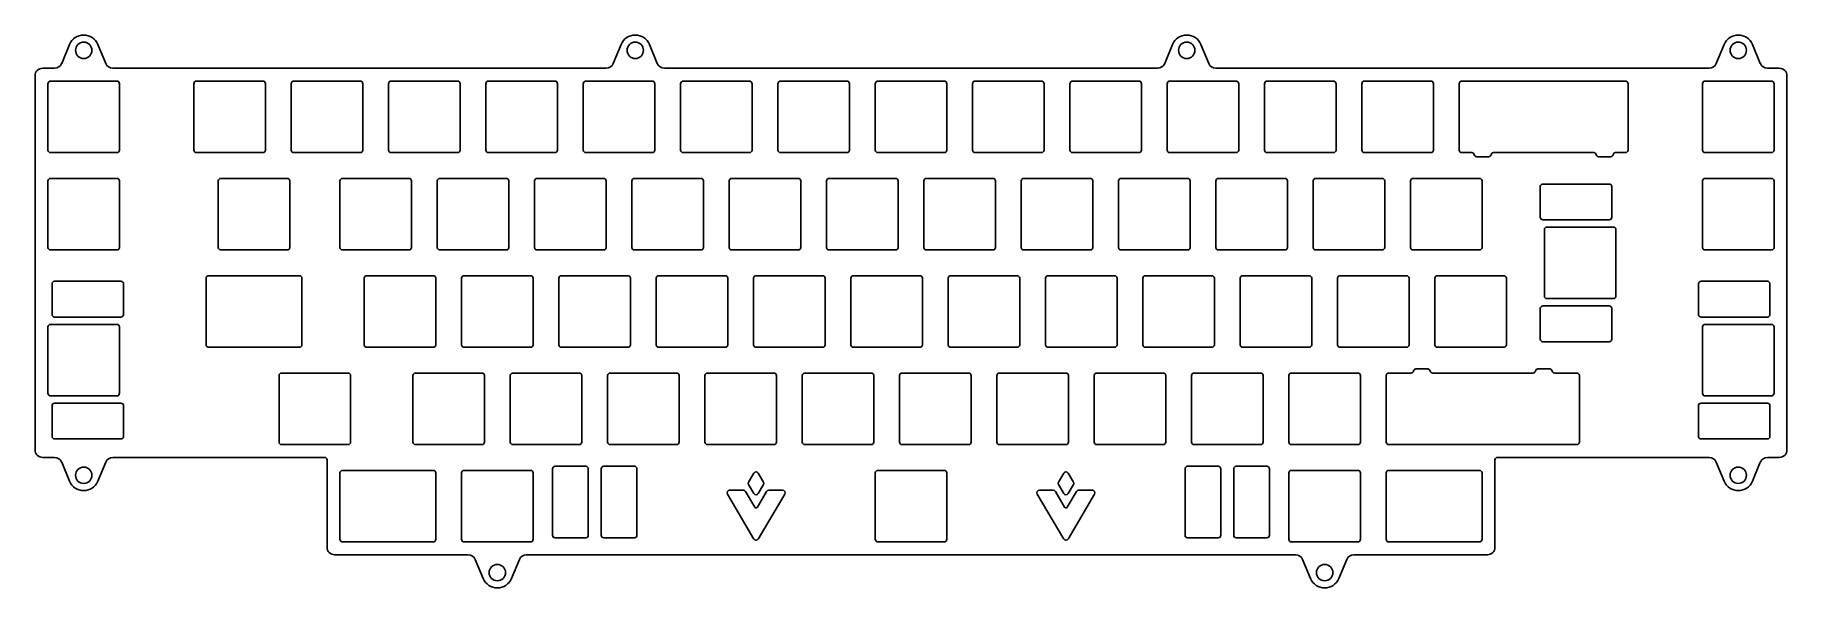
# Model space of a CAD drawing. Header units: millimetres. Extents: x -10 to 333, y -92 to 16.
import ezdxf

# ---------------------------------------------------------------- set-up
doc = ezdxf.new("R2010")
doc.units = ezdxf.units.MM

msp = doc.modelspace()

# ---------------------------------------------------------------- linework, layer by layer
at = {"color": 7, "linetype": 'Continuous', "lineweight": 25}
for p, q in [((-2.77, 14.17), (-4.31, 10.45)), ((2.77, 14.17), (4.31, 10.45)), ((105.18, 14.17), (103.64, 10.45)), ((110.72, 14.17), (112.26, 10.45)), ((213.13, 14.17), (211.59, 10.45)), ((218.67, 14.17), (220.21, 10.45)), ((321.08, 14.17), (319.54, 10.45)), ((326.62, 14.17), (328.16, 10.45)), ((-9.53, 8.03), (-9.53, -65.17)), ((-5.7, 9.53), (-8.03, 9.53)), ((6.5, 7), (-6.5, 7)), ((102.25, 9.53), (5.7, 9.53)), ((35.08, 7), (22.07, 7)), ((54.12, 7), (41.12, 7)), ((73.17, 7), (60.17, 7)), ((92.22, 7), (79.22, 7)), ((111.28, 7), (98.28, 7)), ((210.2, 9.53), (113.65, 9.53)), ((130.32, 7), (117.33, 7)), ((149.38, 7), (136.38, 7)), ((168.43, 7), (155.43, 7)), ((187.47, 7), (174.47, 7)), ((206.53, 7), (193.53, 7)), ((225.57, 7), (212.57, 7)), ((318.15, 9.53), (221.6, 9.53)), ((244.62, 7), (231.62, 7)), ((263.68, 7), (250.68, 7)), ((301.77, 7), (269.73, 7)), ((330.35, 7), (317.35, 7)), ((331.88, 9.53), (329.55, 9.53)), ((333.38, -65.17), (333.38, 8.03)), ((-7, 6.5), (-7, -6.5)), ((7, -6.5), (7, 6.5)), ((21.57, 6.5), (21.57, -6.5)), ((35.58, -6.5), (35.58, 6.5)), ((40.62, 6.5), (40.62, -6.5)), ((54.62, -6.5), (54.62, 6.5)), ((59.67, 6.5), (59.67, -6.5)), ((73.67, -6.5), (73.67, 6.5)), ((78.72, 6.5), (78.72, -6.5)), ((92.72, -6.5), (92.72, 6.5)), ((97.78, 6.5), (97.78, -6.5)), ((111.78, -6.5), (111.78, 6.5)), ((116.83, 6.5), (116.83, -6.5)), ((130.82, -6.5), (130.82, 6.5)), ((135.88, 6.5), (135.88, -6.5)), ((149.88, -6.5), (149.88, 6.5)), ((154.93, 6.5), (154.93, -6.5)), ((168.93, -6.5), (168.93, 6.5)), ((173.97, 6.5), (173.97, -6.5)), ((187.97, -6.5), (187.97, 6.5)), ((193.03, 6.5), (193.03, -6.5)), ((207.03, -6.5), (207.03, 6.5)), ((212.07, 6.5), (212.07, -6.5)), ((226.07, -6.5), (226.07, 6.5)), ((231.12, 6.5), (231.12, -6.5)), ((245.12, -6.5), (245.12, 6.5)), ((250.18, 6.5), (250.18, -6.5)), ((264.18, -6.5), (264.18, 6.5)), ((269.23, 6.5), (269.23, -6.5)), ((302.27, -6.5), (302.27, 6.5)), ((316.85, 6.5), (316.85, -6.5)), ((330.85, -6.5), (330.85, 6.5)), ((-6.5, -7), (6.5, -7)), ((22.07, -7), (35.08, -7)), ((41.12, -7), (54.12, -7)), ((60.17, -7), (73.17, -7)), ((79.22, -7), (92.22, -7)), ((98.28, -7), (111.28, -7)), ((117.33, -7), (130.32, -7)), ((136.38, -7), (149.38, -7)), ((155.43, -7), (168.43, -7)), ((174.47, -7), (187.47, -7)), ((193.53, -7), (206.53, -7)), ((212.57, -7), (225.57, -7)), ((231.62, -7), (244.62, -7)), ((250.68, -7), (263.68, -7)), ((269.73, -7), (271.68, -7)), ((272.66, -7.8), (274.96, -7.8)), ((275.94, -7), (295.56, -7)), ((296.54, -7.8), (298.84, -7.8)), ((299.82, -7), (301.77, -7)), ((317.35, -7), (330.35, -7)), ((-7, -12.55), (-7, -25.55)), ((6.5, -12.05), (-6.5, -12.05)), ((7, -25.55), (7, -12.55)), ((26.34, -12.55), (26.34, -25.55)), ((39.84, -12.05), (26.84, -12.05)), ((40.34, -25.55), (40.34, -12.55)), ((50.15, -12.55), (50.15, -25.55)), ((63.65, -12.05), (50.65, -12.05)), ((64.15, -25.55), (64.15, -12.55)), ((69.2, -12.55), (69.2, -25.55)), ((82.7, -12.05), (69.7, -12.05)), ((83.2, -25.55), (83.2, -12.55)), ((88.25, -12.55), (88.25, -25.55)), ((101.75, -12.05), (88.75, -12.05)), ((102.25, -25.55), (102.25, -12.55)), ((107.3, -12.55), (107.3, -25.55)), ((120.8, -12.05), (107.8, -12.05)), ((121.3, -25.55), (121.3, -12.55)), ((126.35, -12.55), (126.35, -25.55)), ((139.85, -12.05), (126.85, -12.05)), ((140.35, -25.55), (140.35, -12.55)), ((145.4, -12.55), (145.4, -25.55)), ((158.9, -12.05), (145.9, -12.05)), ((159.4, -25.55), (159.4, -12.55)), ((164.45, -12.55), (164.45, -25.55)), ((177.95, -12.05), (164.95, -12.05)), ((178.45, -25.55), (178.45, -12.55)), ((183.5, -12.55), (183.5, -25.55)), ((197, -12.05), (184, -12.05)), ((197.5, -25.55), (197.5, -12.55)), ((202.55, -12.55), (202.55, -25.55)), ((216.05, -12.05), (203.05, -12.05)), ((216.55, -25.55), (216.55, -12.55)), ((221.6, -12.55), (221.6, -25.55)), ((235.1, -12.05), (222.1, -12.05)), ((235.6, -25.55), (235.6, -12.55)), ((240.65, -12.55), (240.65, -25.55)), ((254.15, -12.05), (241.15, -12.05)), ((254.65, -25.55), (254.65, -12.55)), ((259.7, -12.55), (259.7, -25.55)), ((273.2, -12.05), (260.2, -12.05)), ((273.7, -25.55), (273.7, -12.55)), ((285.09, -13.64), (285.09, -19.64)), ((298.59, -13.14), (285.59, -13.14)), ((299.09, -19.64), (299.09, -13.64)), ((316.85, -12.55), (316.85, -25.55)), ((330.35, -12.05), (317.35, -12.05)), ((330.85, -25.55), (330.85, -12.55)), ((285.59, -20.14), (298.59, -20.14)), ((285.89, -22.07), (285.89, -35.08)), ((299.39, -21.57), (286.39, -21.57)), ((299.89, -35.08), (299.89, -22.07)), ((-6.5, -26.05), (6.5, -26.05)), ((26.84, -26.05), (39.84, -26.05)), ((50.65, -26.05), (63.65, -26.05)), ((69.7, -26.05), (82.7, -26.05)), ((88.75, -26.05), (101.75, -26.05)), ((107.8, -26.05), (120.8, -26.05)), ((126.85, -26.05), (139.85, -26.05)), ((145.9, -26.05), (158.9, -26.05)), ((164.95, -26.05), (177.95, -26.05)), ((184, -26.05), (197, -26.05)), ((203.05, -26.05), (216.05, -26.05)), ((222.1, -26.05), (235.1, -26.05)), ((241.15, -26.05), (254.15, -26.05)), ((260.2, -26.05), (273.2, -26.05)), ((317.35, -26.05), (330.35, -26.05)), ((-6.2, -32.69), (-6.2, -38.69)), ((7.3, -32.19), (-5.7, -32.19)), ((7.8, -38.69), (7.8, -32.69)), ((23.96, -31.6), (23.96, -44.6)), ((42.22, -31.1), (24.46, -31.1)), ((42.72, -44.6), (42.72, -31.6)), ((54.91, -31.6), (54.91, -44.6)), ((68.41, -31.1), (55.41, -31.1)), ((68.91, -44.6), (68.91, -31.6)), ((73.96, -31.6), (73.96, -44.6)), ((87.46, -31.1), (74.46, -31.1)), ((87.96, -44.6), (87.96, -31.6)), ((93.01, -31.6), (93.01, -44.6)), ((106.51, -31.1), (93.51, -31.1)), ((107.01, -44.6), (107.01, -31.6)), ((112.06, -31.6), (112.06, -44.6)), ((125.56, -31.1), (112.56, -31.1)), ((126.06, -44.6), (126.06, -31.6)), ((131.11, -31.6), (131.11, -44.6)), ((144.61, -31.1), (131.61, -31.1)), ((145.11, -44.6), (145.11, -31.6)), ((150.16, -31.6), (150.16, -44.6)), ((163.66, -31.1), (150.66, -31.1)), ((164.16, -44.6), (164.16, -31.6)), ((169.21, -31.6), (169.21, -44.6)), ((182.71, -31.1), (169.71, -31.1)), ((183.21, -44.6), (183.21, -31.6)), ((188.26, -31.6), (188.26, -44.6)), ((201.76, -31.1), (188.76, -31.1)), ((202.26, -44.6), (202.26, -31.6)), ((207.31, -31.6), (207.31, -44.6)), ((220.81, -31.1), (207.81, -31.1)), ((221.31, -44.6), (221.31, -31.6)), ((226.36, -31.6), (226.36, -44.6)), ((239.86, -31.1), (226.86, -31.1)), ((240.36, -44.6), (240.36, -31.6)), ((245.41, -31.6), (245.41, -44.6)), ((258.91, -31.1), (245.91, -31.1)), ((259.41, -44.6), (259.41, -31.6)), ((264.46, -31.6), (264.46, -44.6)), ((277.96, -31.1), (264.96, -31.1)), ((278.46, -44.6), (278.46, -31.6)), ((316.05, -32.69), (316.05, -38.69)), ((329.55, -32.19), (316.55, -32.19)), ((330.05, -38.69), (330.05, -32.69)), ((285.09, -37.51), (285.09, -43.51)), ((298.59, -37.01), (285.59, -37.01)), ((286.39, -35.58), (299.39, -35.58)), ((299.09, -43.51), (299.09, -37.51)), ((-7, -41.12), (-7, -54.12)), ((6.5, -40.62), (-6.5, -40.62)), ((-5.7, -39.19), (7.3, -39.19)), ((7, -54.12), (7, -41.12)), ((316.55, -39.19), (329.55, -39.19)), ((316.85, -41.12), (316.85, -54.12)), ((330.35, -40.62), (317.35, -40.62)), ((330.85, -54.12), (330.85, -41.12)), ((285.59, -44.01), (298.59, -44.01)), ((24.46, -45.1), (42.22, -45.1)), ((55.41, -45.1), (68.41, -45.1)), ((74.46, -45.1), (87.46, -45.1)), ((93.51, -45.1), (106.51, -45.1)), ((112.56, -45.1), (125.56, -45.1)), ((131.61, -45.1), (144.61, -45.1)), ((150.66, -45.1), (163.66, -45.1)), ((169.71, -45.1), (182.71, -45.1)), ((188.76, -45.1), (201.76, -45.1)), ((207.81, -45.1), (220.81, -45.1)), ((226.86, -45.1), (239.86, -45.1)), ((245.91, -45.1), (258.91, -45.1)), ((264.96, -45.1), (277.96, -45.1)), ((38.24, -50.65), (38.24, -63.65)), ((51.74, -50.15), (38.74, -50.15)), ((52.24, -63.65), (52.24, -50.65)), ((64.44, -50.65), (64.44, -63.65)), ((77.94, -50.15), (64.94, -50.15)), ((78.44, -63.65), (78.44, -50.65)), ((83.49, -50.65), (83.49, -63.65)), ((96.99, -50.15), (83.99, -50.15)), ((97.49, -63.65), (97.49, -50.65)), ((102.54, -50.65), (102.54, -63.65)), ((116.04, -50.15), (103.04, -50.15)), ((116.54, -63.65), (116.54, -50.65)), ((121.59, -50.65), (121.59, -63.65)), ((135.09, -50.15), (122.09, -50.15)), ((135.59, -63.65), (135.59, -50.65)), ((140.64, -50.65), (140.64, -63.65)), ((154.14, -50.15), (141.14, -50.15)), ((154.64, -63.65), (154.64, -50.65)), ((159.69, -50.65), (159.69, -63.65)), ((173.19, -50.15), (160.19, -50.15)), ((173.69, -63.65), (173.69, -50.65)), ((178.74, -50.65), (178.74, -63.65)), ((192.24, -50.15), (179.24, -50.15)), ((192.74, -63.65), (192.74, -50.65)), ((197.79, -50.65), (197.79, -63.65)), ((211.29, -50.15), (198.29, -50.15)), ((211.79, -63.65), (211.79, -50.65)), ((216.84, -50.65), (216.84, -63.65)), ((230.34, -50.15), (217.34, -50.15)), ((230.84, -63.65), (230.84, -50.65)), ((235.89, -50.65), (235.89, -63.65)), ((249.39, -50.15), (236.39, -50.15)), ((249.89, -63.65), (249.89, -50.65)), ((254.94, -50.65), (254.94, -63.65)), ((259.78, -50.15), (255.44, -50.15)), ((263.06, -49.35), (260.76, -49.35)), ((283.65, -50.15), (264.04, -50.15)), ((286.93, -49.35), (284.63, -49.35)), ((292.25, -50.15), (287.91, -50.15)), ((292.75, -63.65), (292.75, -50.65)), ((-6.5, -54.62), (6.5, -54.62)), ((317.35, -54.62), (330.35, -54.62)), ((-6.2, -56.56), (-6.2, -62.56)), ((7.3, -56.06), (-5.7, -56.06)), ((7.8, -62.56), (7.8, -56.56)), ((316.05, -56.56), (316.05, -62.56)), ((329.55, -56.06), (316.55, -56.06)), ((330.05, -62.56), (330.05, -56.56)), ((-5.7, -63.06), (7.3, -63.06)), ((38.74, -64.15), (51.74, -64.15)), ((64.94, -64.15), (77.94, -64.15)), ((83.99, -64.15), (96.99, -64.15)), ((103.04, -64.15), (116.04, -64.15)), ((122.09, -64.15), (135.09, -64.15)), ((141.14, -64.15), (154.14, -64.15)), ((160.19, -64.15), (173.19, -64.15)), ((179.24, -64.15), (192.24, -64.15)), ((198.29, -64.15), (211.29, -64.15)), ((217.34, -64.15), (230.34, -64.15)), ((236.39, -64.15), (249.39, -64.15)), ((255.44, -64.15), (292.25, -64.15)), ((316.55, -63.06), (329.55, -63.06)), ((-5.7, -66.67), (-8.03, -66.67)), ((-2.77, -71.32), (-4.31, -67.6)), ((2.77, -71.32), (4.31, -67.6)), ((47.12, -66.67), (5.7, -66.67)), ((47.62, -84.22), (47.62, -67.17)), ((98.25, -68.4), (92.25, -68.4)), ((107.78, -68.4), (101.78, -68.4)), ((222.07, -68.4), (216.07, -68.4)), ((231.6, -68.4), (225.6, -68.4)), ((276.23, -67.17), (276.23, -84.22)), ((318.15, -66.67), (276.73, -66.67)), ((321.08, -71.32), (319.54, -67.6)), ((326.62, -71.32), (328.16, -67.6)), ((331.88, -66.67), (329.55, -66.67)), ((50.15, -69.7), (50.15, -82.7)), ((68.41, -69.2), (50.65, -69.2)), ((68.91, -82.7), (68.91, -69.7)), ((73.96, -69.7), (73.96, -82.7)), ((87.46, -69.2), (74.46, -69.2)), ((87.96, -82.7), (87.96, -69.7)), ((91.75, -68.9), (91.75, -81.9)), ((98.75, -81.9), (98.75, -68.9)), ((101.28, -68.9), (101.28, -81.9)), ((108.28, -81.9), (108.28, -68.9)), ((131.17, -69.76), (130.15, -71.5)), ((130.15, -72), (131.17, -73.74)), ((133.05, -71.5), (132.03, -69.76)), ((132.03, -73.74), (133.05, -72)), ((154.93, -69.7), (154.93, -82.7)), ((168.43, -69.2), (155.43, -69.2)), ((168.93, -82.7), (168.93, -69.7)), ((191.82, -69.76), (190.8, -71.5)), ((190.8, -72), (191.82, -73.74)), ((193.7, -71.5), (192.68, -69.76)), ((192.68, -73.74), (193.7, -72)), ((215.57, -68.9), (215.57, -81.9)), ((222.57, -81.9), (222.57, -68.9)), ((225.1, -68.9), (225.1, -81.9)), ((232.1, -81.9), (232.1, -68.9)), ((235.89, -69.7), (235.89, -82.7)), ((249.39, -69.2), (236.39, -69.2)), ((249.89, -82.7), (249.89, -69.7)), ((254.94, -69.7), (254.94, -82.7)), ((273.2, -69.2), (255.44, -69.2)), ((273.7, -82.7), (273.7, -69.7)), ((125.99, -73.85), (131.17, -82.64)), ((129.11, -73.1), (126.43, -73.1)), ((131.34, -76.4), (129.54, -73.35)), ((133.66, -73.35), (131.86, -76.4)), ((132.03, -82.64), (137.21, -73.85)), ((136.77, -73.1), (134.09, -73.1)), ((186.64, -73.85), (191.82, -82.64)), ((189.76, -73.1), (187.08, -73.1)), ((191.99, -76.4), (190.19, -73.35)), ((194.31, -73.35), (192.51, -76.4)), ((192.68, -82.64), (197.86, -73.85)), ((197.42, -73.1), (194.74, -73.1)), ((49.12, -85.72), (75.26, -85.72)), ((50.65, -83.2), (68.41, -83.2)), ((74.46, -83.2), (87.46, -83.2)), ((86.66, -85.72), (237.19, -85.72)), ((92.25, -82.4), (98.25, -82.4)), ((101.78, -82.4), (107.78, -82.4)), ((155.43, -83.2), (168.43, -83.2)), ((216.07, -82.4), (222.07, -82.4)), ((225.6, -82.4), (231.6, -82.4)), ((236.39, -83.2), (249.39, -83.2)), ((248.59, -85.72), (274.73, -85.72)), ((255.44, -83.2), (273.2, -83.2)), ((78.19, -90.37), (76.65, -86.65)), ((83.73, -90.37), (85.28, -86.65)), ((240.12, -90.37), (238.57, -86.65)), ((245.66, -90.37), (247.2, -86.65))]:
    msp.add_line(p, q, dxfattribs=at)
for centre in [(0, 13.03), (107.95, 13.03), (215.9, 13.03), (323.85, 13.03), (0, -70.17), (323.85, -70.17), (80.96, -89.22), (242.89, -89.22)]:
    msp.add_circle(centre, 1.6, dxfattribs=at)
for centre, radius, start, end in [((0, 13.03), 3, 22.5, 157.5), ((107.95, 13.03), 3, 22.5, 157.5), ((215.9, 13.03), 3, 22.5, 157.5), ((323.85, 13.03), 3, 22.5, 157.5), ((-5.7, 11.03), 1.5, 270, 337.5), ((5.7, 11.03), 1.5, 202.5, 270), ((102.25, 11.03), 1.5, 270, 337.5), ((113.65, 11.03), 1.5, 202.5, 270), ((210.2, 11.03), 1.5, 270, 337.5), ((221.6, 11.03), 1.5, 202.5, 270), ((318.15, 11.03), 1.5, 270, 337.5), ((329.55, 11.03), 1.5, 202.5, 270), ((-8.03, 8.03), 1.5, 90, 180), ((-6.5, 6.5), 0.5, 90, 180), ((6.5, 6.5), 0.5, 0, 90), ((22.07, 6.5), 0.5, 90, 180), ((35.08, 6.5), 0.5, 360, 90), ((41.12, 6.5), 0.5, 90, 180), ((54.12, 6.5), 0.5, 0, 90), ((60.17, 6.5), 0.5, 90, 180), ((73.17, 6.5), 0.5, 0, 90), ((79.22, 6.5), 0.5, 90, 180), ((92.22, 6.5), 0.5, 0, 90), ((98.28, 6.5), 0.5, 90, 180), ((111.28, 6.5), 0.5, 0, 90), ((117.33, 6.5), 0.5, 90, 180), ((130.32, 6.5), 0.5, 360, 90), ((136.38, 6.5), 0.5, 90, 180), ((149.38, 6.5), 0.5, 360, 90), ((155.43, 6.5), 0.5, 90, 180), ((168.43, 6.5), 0.5, 360, 90), ((174.47, 6.5), 0.5, 90, 180), ((187.47, 6.5), 0.5, 360, 90), ((193.53, 6.5), 0.5, 90, 180), ((206.53, 6.5), 0.5, 360, 90), ((212.57, 6.5), 0.5, 90, 180), ((225.57, 6.5), 0.5, 360, 90), ((231.62, 6.5), 0.5, 90, 180), ((244.62, 6.5), 0.5, 360, 90), ((250.68, 6.5), 0.5, 90, 180), ((263.68, 6.5), 0.5, 0, 90), ((269.73, 6.5), 0.5, 90, 180), ((301.77, 6.5), 0.5, 0, 90), ((317.35, 6.5), 0.5, 90, 180), ((330.35, 6.5), 0.5, 0, 90), ((331.88, 8.03), 1.5, 0, 90), ((-6.5, -6.5), 0.5, 180, 270), ((6.5, -6.5), 0.5, 270, 360), ((22.07, -6.5), 0.5, 180, 270), ((35.08, -6.5), 0.5, 270, 0), ((41.12, -6.5), 0.5, 180, 270), ((54.12, -6.5), 0.5, 270, 0), ((60.17, -6.5), 0.5, 180, 270), ((73.17, -6.5), 0.5, 270, 0), ((79.22, -6.5), 0.5, 180, 270), ((92.22, -6.5), 0.5, 270, 0), ((98.28, -6.5), 0.5, 180, 270), ((111.28, -6.5), 0.5, 270, 360), ((117.33, -6.5), 0.5, 180, 270), ((130.32, -6.5), 0.5, 270, 0), ((136.38, -6.5), 0.5, 180, 270), ((149.38, -6.5), 0.5, 270, 0), ((155.43, -6.5), 0.5, 180, 270), ((168.43, -6.5), 0.5, 270, 0), ((174.47, -6.5), 0.5, 180, 270), ((187.47, -6.5), 0.5, 270, 0), ((193.53, -6.5), 0.5, 180, 270), ((206.53, -6.5), 0.5, 270, 0), ((212.57, -6.5), 0.5, 180, 270), ((225.57, -6.5), 0.5, 270, 0), ((231.62, -6.5), 0.5, 180, 270), ((244.62, -6.5), 0.5, 270, 0), ((250.68, -6.5), 0.5, 180, 270), ((263.68, -6.5), 0.5, 270, 360), ((269.73, -6.5), 0.5, 180, 270), ((301.77, -6.5), 0.5, 270, 360), ((317.35, -6.5), 0.5, 180, 270), ((330.35, -6.5), 0.5, 270, 0), ((271.68, -7.5), 0.5, 11.537, 90), ((272.66, -7.3), 0.5, 191.537, 270), ((274.96, -7.3), 0.5, 270, 348.463), ((275.94, -7.5), 0.5, 90, 168.463), ((295.56, -7.5), 0.5, 11.537, 90), ((296.54, -7.3), 0.5, 191.537, 270), ((298.84, -7.3), 0.5, 270, 348.463), ((299.82, -7.5), 0.5, 90, 168.463), ((-6.5, -12.55), 0.5, 90, 180), ((6.5, -12.55), 0.5, 0, 90), ((26.84, -12.55), 0.5, 90, 180), ((39.84, -12.55), 0.5, 360, 90), ((50.65, -12.55), 0.5, 90, 180), ((63.65, -12.55), 0.5, 0, 90), ((69.7, -12.55), 0.5, 90, 180), ((82.7, -12.55), 0.5, 0, 90), ((88.75, -12.55), 0.5, 90, 180), ((101.75, -12.55), 0.5, 0, 90), ((107.8, -12.55), 0.5, 90, 180), ((120.8, -12.55), 0.5, 0, 90), ((126.85, -12.55), 0.5, 90, 180), ((139.85, -12.55), 0.5, 360, 90), ((145.9, -12.55), 0.5, 90, 180), ((158.9, -12.55), 0.5, 360, 90), ((164.95, -12.55), 0.5, 90, 180), ((177.95, -12.55), 0.5, 360, 90), ((184, -12.55), 0.5, 90, 180), ((197, -12.55), 0.5, 360, 90), ((203.05, -12.55), 0.5, 90, 180), ((216.05, -12.55), 0.5, 360, 90), ((222.1, -12.55), 0.5, 90, 180), ((235.1, -12.55), 0.5, 360, 90), ((241.15, -12.55), 0.5, 90, 180), ((254.15, -12.55), 0.5, 360, 90), ((260.2, -12.55), 0.5, 90, 180), ((273.2, -12.55), 0.5, 0, 90), ((285.59, -13.64), 0.5, 90, 180), ((298.59, -13.64), 0.5, 0, 90), ((317.35, -12.55), 0.5, 90, 180), ((330.35, -12.55), 0.5, 0, 90), ((285.59, -19.64), 0.5, 180, 270), ((298.59, -19.64), 0.5, 270, 360), ((286.39, -22.07), 0.5, 90, 180), ((299.39, -22.07), 0.5, 0, 90), ((-6.5, -25.55), 0.5, 180, 270), ((6.5, -25.55), 0.5, 270, 0), ((26.84, -25.55), 0.5, 180, 270), ((39.84, -25.55), 0.5, 270, 0), ((50.65, -25.55), 0.5, 180, 270), ((63.65, -25.55), 0.5, 270, 360), ((69.7, -25.55), 0.5, 180, 270), ((82.7, -25.55), 0.5, 270, 360), ((88.75, -25.55), 0.5, 180, 270), ((101.75, -25.55), 0.5, 270, 360), ((107.8, -25.55), 0.5, 180, 270), ((120.8, -25.55), 0.5, 270, 360), ((126.85, -25.55), 0.5, 180, 270), ((139.85, -25.55), 0.5, 270, 0), ((145.9, -25.55), 0.5, 180, 270), ((158.9, -25.55), 0.5, 270, 0), ((164.95, -25.55), 0.5, 180, 270), ((177.95, -25.55), 0.5, 270, 0), ((184, -25.55), 0.5, 180, 270), ((197, -25.55), 0.5, 270, 0), ((203.05, -25.55), 0.5, 180, 270), ((216.05, -25.55), 0.5, 270, 0), ((222.1, -25.55), 0.5, 180, 270), ((235.1, -25.55), 0.5, 270, 0), ((241.15, -25.55), 0.5, 180, 270), ((254.15, -25.55), 0.5, 270, 0), ((260.2, -25.55), 0.5, 180, 270), ((273.2, -25.55), 0.5, 270, 0), ((317.35, -25.55), 0.5, 180, 270), ((330.35, -25.55), 0.5, 270, 0), ((-5.7, -32.69), 0.5, 90, 180), ((7.3, -32.69), 0.5, 360, 90), ((24.46, -31.6), 0.5, 90, 180), ((42.22, -31.6), 0.5, 0, 90), ((55.41, -31.6), 0.5, 90, 180), ((68.41, -31.6), 0.5, 0, 90), ((74.46, -31.6), 0.5, 90, 180), ((87.46, -31.6), 0.5, 0, 90), ((93.51, -31.6), 0.5, 90, 180), ((106.51, -31.6), 0.5, 0, 90), ((112.56, -31.6), 0.5, 90, 180), ((125.56, -31.6), 0.5, 0, 90), ((131.61, -31.6), 0.5, 90, 180), ((144.61, -31.6), 0.5, 360, 90), ((150.66, -31.6), 0.5, 90, 180), ((163.66, -31.6), 0.5, 360, 90), ((169.71, -31.6), 0.5, 90, 180), ((182.71, -31.6), 0.5, 360, 90), ((188.76, -31.6), 0.5, 90, 180), ((201.76, -31.6), 0.5, 0, 90), ((207.81, -31.6), 0.5, 90, 180), ((220.81, -31.6), 0.5, 0, 90), ((226.86, -31.6), 0.5, 90, 180), ((239.86, -31.6), 0.5, 0, 90), ((245.91, -31.6), 0.5, 90, 180), ((258.91, -31.6), 0.5, 0, 90), ((264.96, -31.6), 0.5, 90, 180), ((277.96, -31.6), 0.5, 0, 90), ((316.55, -32.69), 0.5, 90, 180), ((329.55, -32.69), 0.5, 0, 90), ((285.59, -37.51), 0.5, 90, 180), ((286.39, -35.08), 0.5, 180, 270), ((298.59, -37.51), 0.5, 0, 90), ((299.39, -35.08), 0.5, 270, 360), ((-6.5, -41.12), 0.5, 90, 180), ((-5.7, -38.69), 0.5, 180, 270), ((6.5, -41.12), 0.5, 0, 90), ((7.3, -38.69), 0.5, 270, 0), ((316.55, -38.69), 0.5, 180, 270), ((317.35, -41.12), 0.5, 90, 180), ((329.55, -38.69), 0.5, 270, 0), ((330.35, -41.12), 0.5, 0, 90), ((285.59, -43.51), 0.5, 180, 270), ((298.59, -43.51), 0.5, 270, 0), ((24.46, -44.6), 0.5, 180, 270), ((42.22, -44.6), 0.5, 270, 0), ((55.41, -44.6), 0.5, 180, 270), ((68.41, -44.6), 0.5, 270, 0), ((74.46, -44.6), 0.5, 180, 270), ((87.46, -44.6), 0.5, 270, 0), ((93.51, -44.6), 0.5, 180, 270), ((106.51, -44.6), 0.5, 270, 0), ((112.56, -44.6), 0.5, 180, 270), ((125.56, -44.6), 0.5, 270, 0), ((131.61, -44.6), 0.5, 180, 270), ((144.61, -44.6), 0.5, 270, 0), ((150.66, -44.6), 0.5, 180, 270), ((163.66, -44.6), 0.5, 270, 0), ((169.71, -44.6), 0.5, 180, 270), ((182.71, -44.6), 0.5, 270, 0), ((188.76, -44.6), 0.5, 180, 270), ((201.76, -44.6), 0.5, 270, 360), ((207.81, -44.6), 0.5, 180, 270), ((220.81, -44.6), 0.5, 270, 360), ((226.86, -44.6), 0.5, 180, 270), ((239.86, -44.6), 0.5, 270, 360), ((245.91, -44.6), 0.5, 180, 270), ((258.91, -44.6), 0.5, 270, 0), ((264.96, -44.6), 0.5, 180, 270), ((277.96, -44.6), 0.5, 270, 0), ((38.74, -50.65), 0.5, 90, 180), ((51.74, -50.65), 0.5, 0, 90), ((64.94, -50.65), 0.5, 90, 180), ((77.94, -50.65), 0.5, 0, 90), ((83.99, -50.65), 0.5, 90, 180), ((96.99, -50.65), 0.5, 0, 90), ((103.04, -50.65), 0.5, 90, 180), ((116.04, -50.65), 0.5, 0, 90), ((122.09, -50.65), 0.5, 90, 180), ((135.09, -50.65), 0.5, 360, 90), ((141.14, -50.65), 0.5, 90, 180), ((154.14, -50.65), 0.5, 360, 90), ((160.19, -50.65), 0.5, 90, 180), ((173.19, -50.65), 0.5, 360, 90), ((179.24, -50.65), 0.5, 90, 180), ((192.24, -50.65), 0.5, 360, 90), ((198.29, -50.65), 0.5, 90, 180), ((211.29, -50.65), 0.5, 360, 90), ((217.34, -50.65), 0.5, 90, 180), ((230.34, -50.65), 0.5, 360, 90), ((236.39, -50.65), 0.5, 90, 180), ((249.39, -50.65), 0.5, 360, 90), ((255.44, -50.65), 0.5, 90, 180), ((259.78, -49.65), 0.5, 270, 348.463), ((260.76, -49.85), 0.5, 90, 168.463), ((263.06, -49.85), 0.5, 11.537, 90), ((264.04, -49.65), 0.5, 191.537, 270), ((283.65, -49.65), 0.5, 270, 348.463), ((284.63, -49.85), 0.5, 90, 168.463), ((286.93, -49.85), 0.5, 11.537, 90), ((287.91, -49.65), 0.5, 191.537, 270), ((292.25, -50.65), 0.5, 0, 90), ((-6.5, -54.12), 0.5, 180, 270), ((6.5, -54.12), 0.5, 270, 0), ((317.35, -54.12), 0.5, 180, 270), ((330.35, -54.12), 0.5, 270, 0), ((-5.7, -56.56), 0.5, 90, 180), ((7.3, -56.56), 0.5, 0, 90), ((316.55, -56.56), 0.5, 90, 180), ((329.55, -56.56), 0.5, 0, 90), ((-5.7, -62.56), 0.5, 180, 270), ((7.3, -62.56), 0.5, 270, 360), ((38.74, -63.65), 0.5, 180, 270), ((51.74, -63.65), 0.5, 270, 0), ((64.94, -63.65), 0.5, 180, 270), ((77.94, -63.65), 0.5, 270, 360), ((83.99, -63.65), 0.5, 180, 270), ((96.99, -63.65), 0.5, 270, 360), ((103.04, -63.65), 0.5, 180, 270), ((116.04, -63.65), 0.5, 270, 360), ((122.09, -63.65), 0.5, 180, 270), ((135.09, -63.65), 0.5, 270, 0), ((141.14, -63.65), 0.5, 180, 270), ((154.14, -63.65), 0.5, 270, 0), ((160.19, -63.65), 0.5, 180, 270), ((173.19, -63.65), 0.5, 270, 0), ((179.24, -63.65), 0.5, 180, 270), ((192.24, -63.65), 0.5, 270, 0), ((198.29, -63.65), 0.5, 180, 270), ((211.29, -63.65), 0.5, 270, 0), ((217.34, -63.65), 0.5, 180, 270), ((230.34, -63.65), 0.5, 270, 0), ((236.39, -63.65), 0.5, 180, 270), ((249.39, -63.65), 0.5, 270, 0), ((255.44, -63.65), 0.5, 180, 270), ((292.25, -63.65), 0.5, 270, 0), ((316.55, -62.56), 0.5, 180, 270), ((329.55, -62.56), 0.5, 270, 360), ((-8.03, -65.17), 1.5, 180, 270), ((-5.7, -68.17), 1.5, 22.5, 90), ((5.7, -68.17), 1.5, 90, 157.5), ((47.12, -67.17), 0.5, 0, 90), ((92.25, -68.9), 0.5, 90, 180), ((98.25, -68.9), 0.5, 0, 90), ((101.78, -68.9), 0.5, 90, 180), ((107.78, -68.9), 0.5, 0, 90), ((216.07, -68.9), 0.5, 90, 180), ((222.07, -68.9), 0.5, 360, 90), ((225.6, -68.9), 0.5, 90, 180), ((231.6, -68.9), 0.5, 0, 90), ((276.73, -67.17), 0.5, 90, 180), ((318.15, -68.17), 1.5, 22.5, 90), ((329.55, -68.17), 1.5, 90, 157.5), ((331.88, -65.17), 1.5, 270, 360), ((0, -70.17), 3, 202.5, 337.5), ((50.65, -69.7), 0.5, 90, 180), ((68.41, -69.7), 0.5, 360, 90), ((74.46, -69.7), 0.5, 90, 180), ((87.46, -69.7), 0.5, 0, 90), ((130.58, -71.75), 0.5, 149.5, 210.5), ((131.6, -70.02), 0.5, 30.5, 149.5), ((132.62, -71.75), 0.5, 329.5, 30.5), ((155.43, -69.7), 0.5, 90, 180), ((168.43, -69.7), 0.5, 0, 90), ((191.23, -71.75), 0.5, 149.5, 210.5), ((192.25, -70.02), 0.5, 30.5, 149.5), ((193.27, -71.75), 0.5, 329.5, 30.5), ((236.39, -69.7), 0.5, 90, 180), ((249.39, -69.7), 0.5, 0, 90), ((255.44, -69.7), 0.5, 90, 180), ((273.2, -69.7), 0.5, 0, 90), ((323.85, -70.17), 3, 202.5, 337.5), ((126.43, -73.6), 0.5, 90, 210.5), ((129.11, -73.6), 0.5, 30.5, 90), ((131.6, -73.48), 0.5, 210.5, 329.5), ((134.09, -73.6), 0.5, 90, 149.5), ((136.77, -73.6), 0.5, 329.5, 90), ((187.08, -73.6), 0.5, 90, 210.5), ((189.76, -73.6), 0.5, 30.5, 90), ((192.25, -73.48), 0.5, 210.5, 329.5), ((194.74, -73.6), 0.5, 90, 149.5), ((197.42, -73.6), 0.5, 329.5, 90), ((131.6, -76.25), 0.3, 210.5, 329.5), ((192.25, -76.25), 0.3, 210.5, 329.5), ((92.25, -81.9), 0.5, 180, 270), ((98.25, -81.9), 0.5, 270, 0), ((101.78, -81.9), 0.5, 180, 270), ((107.78, -81.9), 0.5, 270, 0), ((216.07, -81.9), 0.5, 180, 270), ((222.07, -81.9), 0.5, 270, 0), ((225.6, -81.9), 0.5, 180, 270), ((231.6, -81.9), 0.5, 270, 360), ((49.12, -84.22), 1.5, 180, 270), ((50.65, -82.7), 0.5, 180, 270), ((68.41, -82.7), 0.5, 270, 360), ((74.46, -82.7), 0.5, 180, 270), ((75.26, -87.22), 1.5, 22.5, 90), ((86.66, -87.22), 1.5, 90, 157.5), ((87.46, -82.7), 0.5, 270, 0), ((131.6, -82.38), 0.5, 210.5, 329.5), ((155.43, -82.7), 0.5, 180, 270), ((168.43, -82.7), 0.5, 270, 360), ((192.25, -82.38), 0.5, 210.5, 329.5), ((236.39, -82.7), 0.5, 180, 270), ((237.19, -87.22), 1.5, 22.5, 90), ((249.39, -82.7), 0.5, 270, 0), ((255.44, -82.7), 0.5, 180, 270), ((273.2, -82.7), 0.5, 270, 360), ((274.73, -84.22), 1.5, 270, 0), ((248.59, -87.22), 1.5, 90, 157.5), ((80.96, -89.22), 3, 202.5, 337.5), ((242.89, -89.22), 3, 202.5, 337.5)]:
    msp.add_arc(centre, radius, start, end, dxfattribs=at)

doc.saveas('drawing.dxf')
